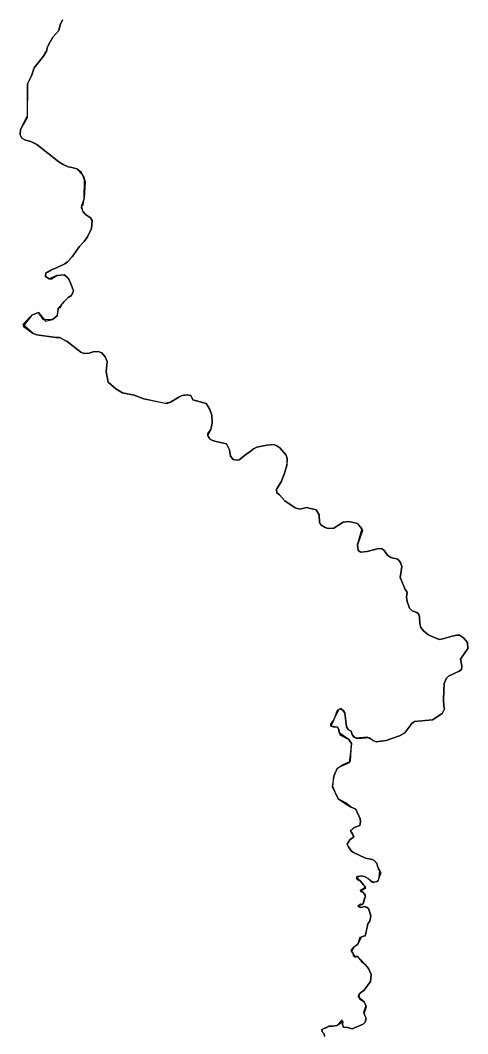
# Model space of a CAD drawing. Extents: x -74 to -34.8, y -33.8 to 5.3.
# Drawn here: x -46.268 to -45.907, y -14.669 to -13.851 of the extents above; entities that cross this region are included whole.
import ezdxf

# ---------------------------------------------------------------- set-up
doc = ezdxf.new("R2010")
doc.units = 0
doc.header["$LTSCALE"] = 2
doc.layers.add('UFEBRASIL', color=7, linetype='Continuous')

msp = doc.modelspace()

# ---------------------------------------------------------------- linework, layer by layer
at = {"layer": 'UFEBRASIL'}
for points in [[(-46.02253, -14.67095), (-46.02272, -14.66859), (-46.02439, -14.66712), (-46.02467, -14.66514), (-46.02098, -14.66335), (-46.01869, -14.66239), (-46.01577, -14.66245), (-46.01256, -14.66186), (-46.00789, -14.65882), (-46.00811, -14.66115), (-46.00725, -14.66344), (-46.004, -14.66362), (-46.0003, -14.66464), (-45.99149, -14.66081), (-45.98975, -14.65919), (-45.98891, -14.65643), (-45.99089, -14.6512), (-45.989, -14.64574), (-45.99069, -14.64288), (-45.99523, -14.63922), (-45.99486, -14.63718), (-45.99349, -14.63557), (-45.99049, -14.63336), (-45.98547, -14.62652), (-45.98483, -14.62081), (-45.98708, -14.61609), (-45.98972, -14.61289), (-45.99353, -14.60864), (-45.99586, -14.60624), (-45.99925, -14.60608), (-45.99952, -14.60344), (-46.00103, -14.6016), (-45.99902, -14.59877), (-45.99502, -14.5957), (-45.99285, -14.59044), (-45.98936, -14.58913), (-45.98753, -14.58011), (-45.98591, -14.57786), (-45.9853, -14.57356), (-45.98702, -14.56767), (-45.988, -14.56688), (-45.99028, -14.56604), (-45.99317, -14.5667), (-45.99556, -14.56514), (-45.99195, -14.56428), (-45.99112, -14.5637), (-45.98944, -14.55789), (-45.98959, -14.55652), (-45.99133, -14.55485), (-45.99375, -14.55283), (-45.98914, -14.5503), (-45.99117, -14.54864), (-45.99364, -14.54562), (-45.99664, -14.54297), (-45.9963, -14.5415), (-45.99349, -14.54141), (-45.9902, -14.54194), (-45.98733, -14.54339), (-45.98308, -14.54671), (-45.97895, -14.54493), (-45.97847, -14.54226), (-45.97781, -14.53721), (-45.97898, -14.53598), (-45.98017, -14.53154), (-45.98077, -14.53047), (-45.98289, -14.52872), (-45.98516, -14.52788), (-45.9895, -14.52712), (-45.99905, -14.52257), (-46.00105, -14.52112), (-46.00334, -14.51796), (-46.00427, -14.51581), (-46.00208, -14.51217), (-45.99887, -14.50972), (-46.00152, -14.50501), (-46.00136, -14.50433), (-45.99875, -14.5024), (-45.99417, -14.50064), (-45.99341, -14.49766), (-45.99367, -14.49539), (-45.99722, -14.48746), (-46.00111, -14.486), (-46.005, -14.48262), (-46.01158, -14.47908), (-46.01349, -14.47525), (-46.01592, -14.46919), (-46.01494, -14.46084), (-46.01225, -14.45462), (-46.00814, -14.45173), (-46.00153, -14.44875), (-46.00083, -14.43454), (-46.00306, -14.43127), (-46.01083, -14.42589), (-46.01111, -14.42317), (-46.01203, -14.42126), (-46.01734, -14.4207), (-46.01758, -14.41898), (-46.01525, -14.4159), (-46.01086, -14.4065), (-46.00749, -14.40732), (-46.00622, -14.40977), (-46.00478, -14.42111), (-46.00312, -14.42365), (-46.00097, -14.42465), (-46.0002, -14.42724), (-45.99736, -14.43022), (-45.99578, -14.4305), (-45.98636, -14.42978), (-45.98341, -14.43224), (-45.98081, -14.43327), (-45.9727, -14.43204), (-45.96201, -14.42848), (-45.95784, -14.42584), (-45.95219, -14.41836), (-45.94994, -14.41684), (-45.93535, -14.41534), (-45.92764, -14.41031), (-45.92576, -14.40652), (-45.92636, -14.40443), (-45.9265, -14.39871), (-45.92611, -14.3862), (-45.9241, -14.38176), (-45.92252, -14.38014), (-45.91386, -14.37624), (-45.91214, -14.37497), (-45.91183, -14.3718), (-45.91283, -14.36653), (-45.90697, -14.35805), (-45.9073, -14.35323), (-45.91034, -14.34931), (-45.91359, -14.3472), (-45.91591, -14.34709), (-45.91964, -14.34787), (-45.927, -14.35026), (-45.93008, -14.3506), (-45.93695, -14.34786), (-45.93917, -14.34671), (-45.94267, -14.34377), (-45.9448, -14.34113), (-45.94561, -14.33776), (-45.94592, -14.33259), (-45.94647, -14.33031), (-45.94813, -14.32894), (-45.95175, -14.32747), (-45.95405, -14.32536), (-45.95595, -14.32008), (-45.95647, -14.31653), (-45.95589, -14.31255), (-45.95736, -14.31027), (-45.95916, -14.30623), (-45.96164, -14.3007), (-45.96025, -14.29192), (-45.96117, -14.28846), (-45.96327, -14.28591), (-45.96902, -14.28459), (-45.972, -14.28238), (-45.97439, -14.279), (-45.97603, -14.27754), (-45.97911, -14.27742), (-45.98823, -14.27969), (-45.9932, -14.28021), (-45.9953, -14.27891), (-45.99599, -14.27427), (-45.99208, -14.26125), (-45.99605, -14.25722), (-46.00042, -14.25597), (-46.00325, -14.25565), (-46.00745, -14.25601), (-46.01497, -14.26085), (-46.01952, -14.26113), (-46.02194, -14.26039), (-46.02547, -14.2583), (-46.02655, -14.25639), (-46.02692, -14.25014), (-46.02931, -14.24604), (-46.0371, -14.24421), (-46.04249, -14.24546), (-46.04631, -14.24454), (-46.05467, -14.23889), (-46.05891, -14.23399), (-46.06103, -14.23252), (-46.06131, -14.22981), (-46.05717, -14.22297), (-46.05462, -14.21582), (-46.05297, -14.21045), (-46.05278, -14.20765), (-46.0526, -14.20484), (-46.05359, -14.20211), (-46.05875, -14.19611), (-46.06116, -14.19437), (-46.0635, -14.19355), (-46.06905, -14.1939), (-46.07706, -14.1955), (-46.07994, -14.19702), (-46.08275, -14.19938), (-46.08505, -14.20063), (-46.09139, -14.20568), (-46.09352, -14.20613), (-46.09622, -14.20549), (-46.09836, -14.20284), (-46.09925, -14.19769), (-46.10167, -14.19279), (-46.11131, -14.19066), (-46.11456, -14.18946), (-46.11678, -14.1861), (-46.11677, -14.18466), (-46.11433, -14.18141), (-46.1132, -14.17623), (-46.11355, -14.1699), (-46.1154, -14.16463), (-46.11814, -14.16036), (-46.12892, -14.15734), (-46.13047, -14.15379), (-46.13373, -14.15324), (-46.13752, -14.15404), (-46.14023, -14.15512), (-46.14683, -14.15926), (-46.15131, -14.16042), (-46.16828, -14.15664), (-46.17633, -14.1537), (-46.18564, -14.15186), (-46.19091, -14.14866), (-46.19728, -14.1432), (-46.19883, -14.13458), (-46.19786, -14.12653), (-46.19953, -14.12271), (-46.20219, -14.11963), (-46.20525, -14.11833), (-46.20925, -14.11868), (-46.21241, -14.11967), (-46.21686, -14.12001), (-46.21929, -14.11901), (-46.23039, -14.11043), (-46.23639, -14.10724), (-46.23937, -14.10722), (-46.25486, -14.1049), (-46.25784, -14.1038), (-46.26597, -14.09669), (-46.25878, -14.08921), (-46.25348, -14.08705), (-46.24775, -14.09387), (-46.24199, -14.09271), (-46.23828, -14.08974), (-46.23702, -14.08295), (-46.23572, -14.08287), (-46.23414, -14.07979), (-46.23279, -14.07822), (-46.22947, -14.07474), (-46.22686, -14.0733), (-46.2252, -14.06962), (-46.22679, -14.06508), (-46.2287, -14.06073), (-46.23033, -14.05852), (-46.23276, -14.05652), (-46.23859, -14.05713), (-46.24481, -14.05973), (-46.2477, -14.0579), (-46.2475, -14.05492), (-46.24572, -14.05429), (-46.24292, -14.05248), (-46.23827, -14.05079), (-46.23214, -14.04782), (-46.22993, -14.04602), (-46.22636, -14.04205), (-46.22056, -14.034), (-46.21655, -14.02977), (-46.21386, -14.02605), (-46.21059, -14.01929), (-46.21001, -14.01285), (-46.21156, -14.01067), (-46.21536, -14.00784), (-46.21731, -14.00566), (-46.21866, -14.00103), (-46.2174, -14.00013), (-46.21666, -13.99515), (-46.21628, -13.97989), (-46.21766, -13.97654), (-46.21873, -13.97405), (-46.22245, -13.97116), (-46.22655, -13.96991), (-46.22953, -13.96955), (-46.23345, -13.96758), (-46.23697, -13.96541), (-46.24589, -13.95846), (-46.25481, -13.95151), (-46.25953, -13.94918), (-46.26392, -13.94791), (-46.26673, -13.94629), (-46.26813, -13.94376), (-46.26798, -13.93933), (-46.26224, -13.92819), (-46.26217, -13.90262), (-46.25914, -13.89616), (-46.25694, -13.88952), (-46.24936, -13.8803), (-46.24678, -13.87568), (-46.24633, -13.87323), (-46.24386, -13.86863), (-46.24185, -13.86487), (-46.23709, -13.85957), (-46.23592, -13.85493), (-46.23417, -13.85085)], [(-46.23417, -13.85085), (-46.23592, -13.85493), (-46.23709, -13.85957), (-46.24185, -13.86487), (-46.24386, -13.86863), (-46.24633, -13.87323), (-46.24678, -13.87568), (-46.24936, -13.8803), (-46.25694, -13.88952), (-46.25914, -13.89616), (-46.26217, -13.90262), (-46.26261, -13.92985), (-46.26798, -13.93933), (-46.26813, -13.94376), (-46.26673, -13.94629), (-46.26392, -13.94791), (-46.25953, -13.94918), (-46.25481, -13.95151), (-46.23697, -13.96541), (-46.23345, -13.96758), (-46.22953, -13.96955), (-46.22655, -13.96991), (-46.22245, -13.97116), (-46.21845, -13.97532), (-46.21686, -13.97776), (-46.21581, -13.98165), (-46.21666, -13.99515), (-46.21866, -14.00103), (-46.21887, -14.00248), (-46.21731, -14.00566), (-46.21536, -14.00784), (-46.21156, -14.01067), (-46.21001, -14.01285), (-46.21059, -14.01929), (-46.21386, -14.02605), (-46.21655, -14.02977), (-46.22056, -14.034), (-46.22636, -14.04205), (-46.22993, -14.04602), (-46.23214, -14.04782), (-46.23827, -14.05079), (-46.24292, -14.05248), (-46.2475, -14.05492), (-46.2477, -14.0579), (-46.24481, -14.05973), (-46.24287, -14.05992), (-46.23859, -14.05713), (-46.23276, -14.05652), (-46.23033, -14.05852), (-46.2287, -14.06073), (-46.22679, -14.06508), (-46.2252, -14.06962), (-46.22686, -14.0733), (-46.22947, -14.07474), (-46.23279, -14.07822), (-46.23414, -14.07979), (-46.23702, -14.08295), (-46.23787, -14.08363), (-46.23828, -14.08974), (-46.24199, -14.09271), (-46.24925, -14.09287), (-46.25348, -14.08705), (-46.25878, -14.08921), (-46.26578, -14.09796), (-46.25784, -14.1038), (-46.25486, -14.1049), (-46.23937, -14.10722), (-46.23639, -14.10724), (-46.23039, -14.11043), (-46.21929, -14.11901), (-46.21686, -14.12001), (-46.21241, -14.11967), (-46.20925, -14.11868), (-46.20525, -14.11833), (-46.20219, -14.11963), (-46.19953, -14.12271), (-46.19786, -14.12653), (-46.19883, -14.13458), (-46.19728, -14.1432), (-46.19091, -14.14866), (-46.18564, -14.15186), (-46.17633, -14.1537), (-46.16828, -14.15664), (-46.14964, -14.16024), (-46.14683, -14.15926), (-46.14023, -14.15512), (-46.13752, -14.15404), (-46.13373, -14.15324), (-46.13047, -14.15379), (-46.12892, -14.15734), (-46.11814, -14.16036), (-46.1154, -14.16463), (-46.11355, -14.1699), (-46.1132, -14.17623), (-46.11433, -14.18141), (-46.11678, -14.1861), (-46.11614, -14.18783), (-46.11456, -14.18946), (-46.11131, -14.19066), (-46.10167, -14.19279), (-46.09925, -14.19769), (-46.09836, -14.20284), (-46.09622, -14.20549), (-46.09352, -14.20613), (-46.09139, -14.20568), (-46.08505, -14.20063), (-46.08275, -14.19938), (-46.07994, -14.19702), (-46.07706, -14.1955), (-46.06905, -14.1939), (-46.0635, -14.19355), (-46.06116, -14.19437), (-46.05875, -14.19611), (-46.05359, -14.20211), (-46.0526, -14.20484), (-46.05297, -14.21045), (-46.05462, -14.21582), (-46.05717, -14.22297), (-46.06131, -14.22981), (-46.06103, -14.23252), (-46.05891, -14.23399), (-46.05467, -14.23889), (-46.04631, -14.24454), (-46.04249, -14.24546), (-46.0371, -14.24421), (-46.02931, -14.24604), (-46.02692, -14.25014), (-46.02655, -14.25639), (-46.02547, -14.2583), (-46.02194, -14.26039), (-46.01952, -14.26113), (-46.01497, -14.26085), (-46.00745, -14.25601), (-46.00325, -14.25565), (-46.00042, -14.25597), (-45.99605, -14.25722), (-45.9918, -14.2628), (-45.99599, -14.27427), (-45.9953, -14.27891), (-45.9932, -14.28021), (-45.98823, -14.27969), (-45.97911, -14.27742), (-45.97603, -14.27754), (-45.97439, -14.279), (-45.972, -14.28238), (-45.96902, -14.28459), (-45.96327, -14.28591), (-45.96117, -14.28846), (-45.96025, -14.29192), (-45.96164, -14.3007), (-45.95736, -14.31027), (-45.95589, -14.31255), (-45.95647, -14.31653), (-45.95595, -14.32008), (-45.95405, -14.32536), (-45.95175, -14.32747), (-45.94814, -14.32894), (-45.94647, -14.33031), (-45.94592, -14.33259), (-45.94561, -14.33776), (-45.9448, -14.34113), (-45.94267, -14.34377), (-45.93917, -14.34671), (-45.93695, -14.34786), (-45.93008, -14.3506), (-45.927, -14.35026), (-45.91964, -14.34787), (-45.91591, -14.34709), (-45.91359, -14.3472), (-45.91034, -14.34931), (-45.9073, -14.35323), (-45.90697, -14.35805), (-45.91283, -14.36653), (-45.91183, -14.3718), (-45.91214, -14.37497), (-45.91386, -14.37624), (-45.92252, -14.38014), (-45.92411, -14.38176), (-45.92611, -14.3862), (-45.9265, -14.39871), (-45.92636, -14.40443), (-45.92576, -14.40652), (-45.92764, -14.41031), (-45.93535, -14.41534), (-45.94994, -14.41684), (-45.95219, -14.41836), (-45.95784, -14.42584), (-45.96201, -14.42848), (-45.9727, -14.43204), (-45.98081, -14.43327), (-45.98341, -14.43224), (-45.98822, -14.42948), (-45.99736, -14.43022), (-45.99883, -14.42938), (-46.0002, -14.42724), (-46.00097, -14.42465), (-46.00312, -14.42365), (-46.00478, -14.42111), (-46.00622, -14.40977), (-46.009, -14.40623), (-46.01225, -14.40785), (-46.01525, -14.4159), (-46.01734, -14.4207), (-46.01555, -14.42125), (-46.01203, -14.42126), (-46.01111, -14.42317), (-46.01009, -14.42752), (-46.00306, -14.43127), (-46.00083, -14.43454), (-46.00275, -14.45011), (-46.00936, -14.45298), (-46.01225, -14.45462), (-46.01494, -14.46084), (-46.01639, -14.46945), (-46.01326, -14.47571), (-46.01158, -14.47908), (-46.00381, -14.48417), (-46.00111, -14.486), (-45.99722, -14.48746), (-45.99367, -14.49539), (-45.99341, -14.49766), (-45.99417, -14.50064), (-45.99875, -14.5024), (-46.00152, -14.50501), (-46.00054, -14.50616), (-45.99887, -14.50972), (-46.00208, -14.51217), (-46.00427, -14.51581), (-46.00334, -14.51796), (-46.00105, -14.52112), (-45.99905, -14.52257), (-45.9895, -14.52712), (-45.98516, -14.52788), (-45.98289, -14.52872), (-45.98017, -14.53154), (-45.98042, -14.53274), (-45.97781, -14.53721), (-45.97708, -14.53884), (-45.97847, -14.54226), (-45.97973, -14.54614), (-45.98442, -14.5463), (-45.98733, -14.54339), (-45.9902, -14.54194), (-45.99349, -14.54141), (-45.99664, -14.54297), (-45.99631, -14.54415), (-45.99364, -14.54562), (-45.99117, -14.54864), (-45.98947, -14.5515), (-45.99389, -14.55375), (-45.99133, -14.55485), (-45.98944, -14.55789), (-45.99034, -14.55902), (-45.99195, -14.56428), (-45.99345, -14.56424), (-45.99581, -14.56614), (-45.99317, -14.5667), (-45.99028, -14.56604), (-45.98702, -14.56767), (-45.98641, -14.56893), (-45.9853, -14.57356), (-45.98591, -14.57786), (-45.98753, -14.58011), (-45.98989, -14.58997), (-45.99397, -14.59111), (-45.99606, -14.59692), (-45.99902, -14.59877), (-46.00103, -14.60233), (-45.99895, -14.60444), (-45.99847, -14.60689), (-45.99586, -14.60624), (-45.99273, -14.61034), (-45.98972, -14.61289), (-45.98708, -14.61609), (-45.98483, -14.62081), (-45.98547, -14.62652), (-45.99049, -14.63336), (-45.99349, -14.63557), (-45.99486, -14.63718), (-45.99444, -14.64045), (-45.99069, -14.64288), (-45.98906, -14.64703), (-45.99092, -14.65265), (-45.98891, -14.65643), (-45.98975, -14.65919), (-45.99149, -14.66081), (-46.0003, -14.66464), (-46.004, -14.66362), (-46.00725, -14.66344), (-46.00811, -14.66115), (-46.00831, -14.6575), (-46.01256, -14.66186), (-46.01577, -14.66245), (-46.01869, -14.66239), (-46.02159, -14.66427), (-46.02467, -14.66514), (-46.02439, -14.66712), (-46.02272, -14.66859), (-46.02253, -14.67095)]]:
    msp.add_lwpolyline(points, dxfattribs=at)

doc.saveas('drawing.dxf')
